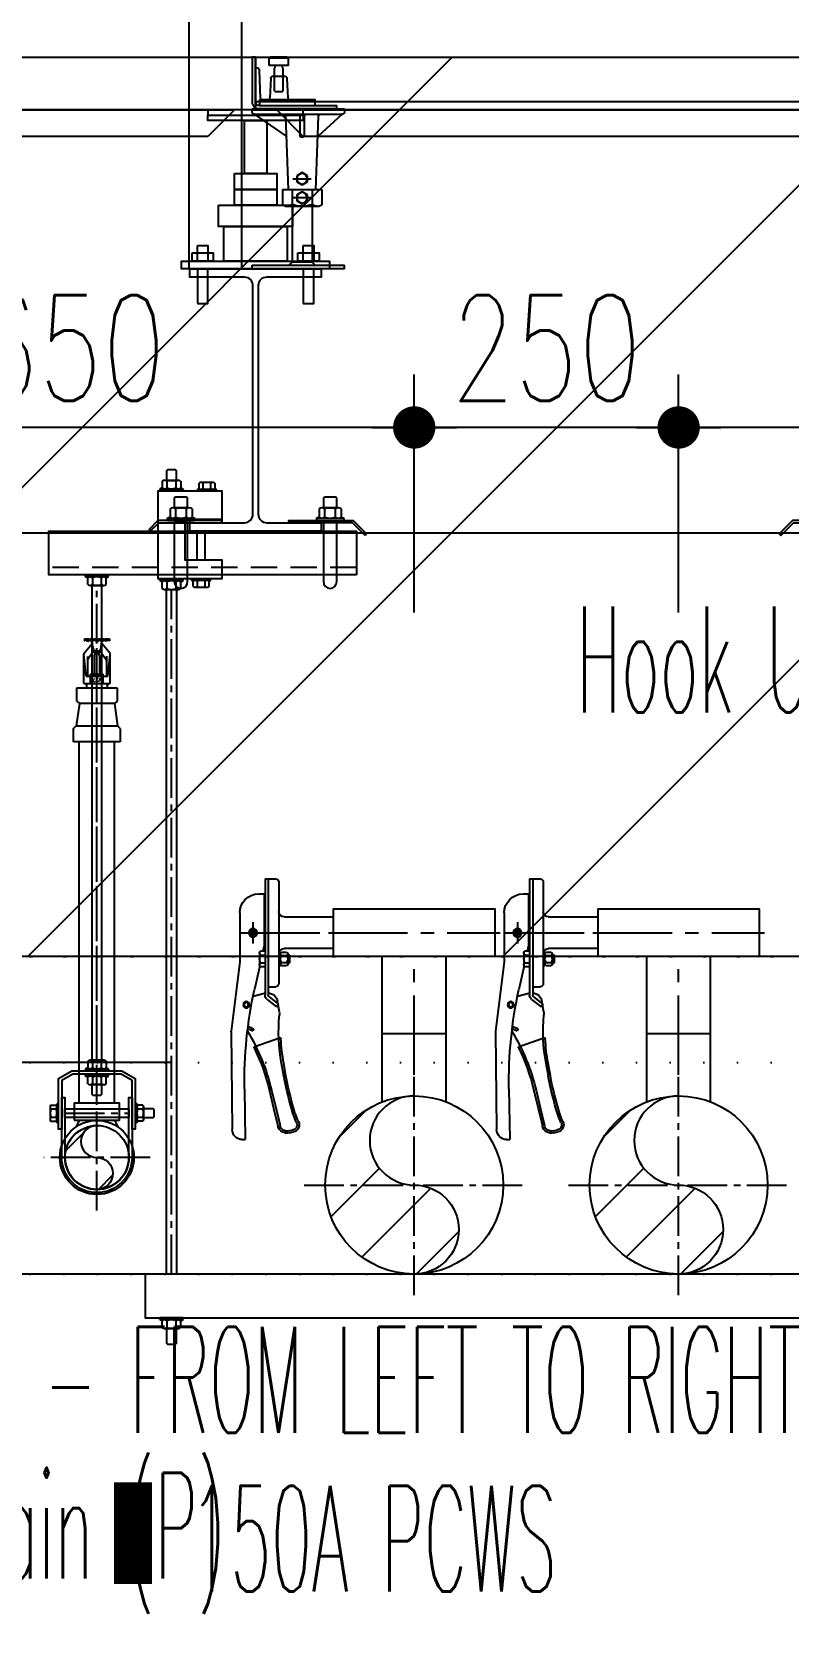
# Model space of a CAD drawing. Header units: millimetres. Extents: x -192235 to 515711, y 45168 to 947868.
# Drawn here: x 123189 to 123904, y 465210 to 466724 of the extents above; entities that cross this region are included whole.
import ezdxf
from ezdxf.enums import TextEntityAlignment as Align

# ---------------------------------------------------------------- set-up
doc = ezdxf.new("R2010")
doc.units = ezdxf.units.MM
doc.header["$LTSCALE"] = 1000
doc.header["$PDMODE"] = 1
for name, pattern in [('CENTER', [50.8, 31.75, -6.35, 6.35, -6.35]), ('CENTER2', [1.125, 0.75, -0.125, 0.125, -0.125]), ('DOT2', [3.175, 0, -3.175]), ('HIDDEN', [0.375, 0.25, -0.125]), ('TPH12-SEC-@20-1$0$CENTERK5', [6.916, 6.667, -0.083, 0.083, -0.083])]:
    doc.linetypes.add(name, pattern=pattern)
for name, color, linetype in [('0-LEVEL LINE', 4, 'DOT2'), ('FS-EQ', 10, 'Continuous'), ('FS-LINE', 10, 'Continuous'), ('FS-Support-1', 2, 'Continuous'), ('M-DIM', 1, 'Continuous'), ('M-TXT', 3, 'Continuous'), ('MPPIPE', 100, 'Continuous'), ('SM-SEC-Cm$0$SUPPORT', 2, 'Continuous'), ('SUPPORT', 2, 'Continuous'), ('TPH12-SEC-@20-1$0$H-SIN', 252, 'TPH12-SEC-@20-1$0$CENTERK5'), ('TPH12-SEC-@20-1$0$PT', 252, 'Continuous'), ('TPH12-SEC-@20-1$0$SIAGE1', 252, 'Continuous'), ('TPH12-SEC-@20-1$0$STEEL-NEDA', 252, 'Continuous'), ('TPH12-SEC-@20-1$0$STEEL3', 252, 'Continuous'), ('TPH12-SEC-@20-1$0$フリーアクセス', 252, 'Continuous'), ('YCD-Xfa-Sec-24$0$Raised Floor', 1, 'Continuous')]:
    doc.layers.add(name, color=color, linetype=linetype)
doc.styles.add('aa-txt', font='simplex.shx', dxfattribs={"width": 0.7, "bigfont": 'chineset.shx'})
doc.styles.add('ROMAND', font='romand', dxfattribs={"height": 5})
doc.dimstyles.new('50-DIM', dxfattribs={"dimscale": 50, "dimtxt": 2, "dimasz": 0.8, "dimexe": 1, "dimexo": 1, "dimgap": 0.5, "dimtad": 1, "dimdec": 0, "dimdsep": 46, "dimtxsty": 'aa-txt', "dimblk": 'DOT', "dimcen": 5, "dimclrd": 256, "dimclre": 256, "dimclrt": 256, "dimadec": 0, "dimazin": 0, "dimtfac": 1, "dimtdec": 0, "dimtix": 1, "dimtmove": 2, "dimatfit": 3, "dimldrblk": 'DOT', "dimfxl": 1, "dimtolj": 1, "dimtzin": 0, "dimarcsym": 0})

# ---------------------------------------------------------------- blocks, each defined once
blk = doc.blocks.new('TPH12-SEC-@20-1$0$ペデスタルB')
at = {"layer": 'TPH12-SEC-@20-1$0$フリーアクセス'}
for p, q in [((-31, -1), (-30, 0)), ((-30, 0), (-14, 0)), ((-14, 0), (-13, -1)), ((-31, -1), (-13, -1)), ((-31, -8), (-31, -1)), ((-31, -8), (-13, -8)), ((-26, -10.5), (-25.5, -10)), ((-26, -32), (-26, -10.5)), ((-25.5, -10), (-25.5, -8.4)), ((-18.4, -10), (-18.4, -8.4)), ((-18, -10.5), (-18.4, -10)), ((-18, -32), (-18, -10.5)), ((-13, -8), (-13, -1)), ((-4.7, -39), (-3.6, -12.9)), ((0, -42.6), (0, 0)), ((0, 0), (3.2, 0)), ((0, -40), (0, -0.5)), ((3.2, 0), (3.2, -42.6)), ((-29.6, -19.9), (-30.4, -39)), ((-16.4, -18), (-27.6, -18)), ((-14.4, -19.9), (-13.6, -39)), ((-25, -33), (-26, -32)), ((-25, -33), (-19, -33)), ((-18, -32), (-19, -33)), ((-84, -49), (-84, -52)), ((3.2, -49), (-84, -49)), ((3.2, -50), (-84, -50)), ((1.2, -54), (-82.2, -54)), ((-81.7, -54.2), (-59.1, -74.7)), ((-3.2, -45.8), (-76.8, -45.8)), ((-76.8, -49), (-76.8, -45.8)), ((-76.8, -49), (-3.3, -49)), ((-57, -125), (-59.4, -55.9)), ((-46, -56), (-46, -74)), ((-42, -56), (-42, -74)), ((-31, -125), (-28.6, -55.9)), ((1.2, -54), (-28.9, -74.7)), ((3.2, -52), (3.2, -49)), ((-35.3, -115), (-52.6, -115)), ((-49, -112.1), (-44, -109.2)), ((-49, -117.9), (-49, -112.1)), ((-44, -120.7), (-49, -117.9)), ((-44, -109.2), (-39, -112.1)), ((-39, -117.9), (-44, -120.7)), ((-39, -112.1), (-39, -117.9)), ((-62.5, -125), (-62.5, -139.5)), ((-25.5, -125), (-62.5, -125)), ((-53.5, -125), (-53.5, -139.4)), ((-53, -133), (-35.1, -133)), ((-49, -130.1), (-44, -127.2)), ((-49, -135.9), (-49, -130.1)), ((-44, -138.7), (-49, -135.9)), ((-44, -127.2), (-39, -130.1)), ((-39, -135.9), (-44, -138.7)), ((-39, -130.1), (-39, -135.9)), ((-34.5, -125), (-34.5, -139.4)), ((-25.5, -125), (-25.5, -139.5)), ((-59.9, -141), (-62.5, -139.5)), ((-28.1, -141), (-59.9, -141)), ((-53.5, -141), (-53.5, -193.8)), ((-34.5, -141), (-34.5, -193.8)), ((-28.1, -141), (-25.5, -139.5)), ((-56.5, -196.8), (-53.5, -193.8)), ((-53.5, -193.8), (-34.5, -193.8)), ((-31.5, -196.8), (-34.5, -193.8)), ((-84, -200), (-84, -196.8)), ((3.2, -196.8), (-84, -196.8)), ((-84, -200), (3.2, -200)), ((3.2, -200), (3.2, -196.8))]:
    blk.add_line(p, q, dxfattribs=at)
blk.add_lwpolyline([(-4, -40), (-56, -40), (-56, -46), (-4, -46)], close=True, dxfattribs=at)
for centre in [(-44, -115), (-44, -133)]:
    blk.add_circle(centre, 4.98, dxfattribs=at)
for centre, radius, start, end in [((-25.9, -8.4), 0.4, 0, 90), ((-18, -8.4), 0.4, 90, 180), ((-0.6, -13), 3, 90, 177.5), ((-27.6, -20), 2, 90, 177.5), ((-16.4, -20), 2, 2.5, 90), ((-31.4, -39), 1, 270, 357.5), ((-12.6, -39), 1, 182.5, 270), ((-5.7, -39), 1, 270, 357.5), ((-3.2, -42.6), 3.2, 270, 0), ((-3.2, -42.6), 6.4, 270, 0), ((-82, -52), 2, 180, 270), ((-82.4, -55), 1, 47.9554, 82.0191), ((-61.4, -56), 2, 2, 90), ((-48, -56), 2, 0, 90), ((-40, -56), 2, 90, 180), ((-26.6, -56), 2, 90, 178), ((1.2, -52), 2, 270, 0), ((-72.5, -75.4), 1, 2, 47.9554), ((-44, -74), 2, 180, 270), ((-44, -74), 2, 270, 0), ((-28.3, -75.4), 1, 132.0446, 178), ((-58, -134), 7.03, 270, 309.8217), ((-44, -112.5), 28.5, 250.5288, 289.4712), ((-30, -134), 7.03, 230.1783, 270)]:
    blk.add_arc(centre, radius, start, end, dxfattribs=at)
blk = doc.blocks.new('TPH12-SEC-@20-1')
at = {"layer": 'TPH12-SEC-@20-1$0$H-SIN'}
blk.add_line((83854.8, 466700), (201769.6, 466700), dxfattribs=at)
at = {"layer": 'TPH12-SEC-@20-1$0$PT'}
for p, q in [((123336.8, 471200), (123336.8, 466500)), ((123386.8, 471200), (123386.8, 466500))]:
    blk.add_line(p, q, dxfattribs=at)
at = {"layer": 'TPH12-SEC-@20-1$0$SIAGE1'}
blk.add_line((123400, 466700), (124000, 466700), dxfattribs=at)
at = {"layer": 'TPH12-SEC-@20-1$0$STEEL-NEDA'}
blk.add_lwpolyline([(123338, 466500), (123462, 466500), (123462, 466492), (123410.5, 466492, 0.414214), (123402.5, 466484), (123402.5, 466268, 0.414214), (123410.5, 466260), (123462, 466260), (123462, 466252), (123338, 466252), (123338, 466260), (123389.5, 466260, 0.414214), (123397.5, 466268), (123397.5, 466484, 0.414214), (123389.5, 466492), (123338, 466492)], format="xyb", close=True, dxfattribs=at)
at = {"layer": 'TPH12-SEC-@20-1$0$STEEL3'}
for p, q in [((130000, 466250), (115000, 466250)), ((130000, 465850), (115000, 465850))]:
    blk.add_line(p, q, dxfattribs=at)
at = {"layer": 'TPH12-SEC-@20-1$0$フリーアクセス'}
blk.add_line((123400, 466658), (124000, 466658), dxfattribs=at)
at = {"layer": 'TPH12-SEC-@20-1$0$フリーアクセス', "xscale": -1}
blk.add_blockref('TPH12-SEC-@20-1$0$ペデスタルB', (123400, 466700), dxfattribs=at)
blk = doc.blocks.new('Nut-M10')
for p, q in [((-10.9, 1.5), (-10.9, 0.5)), ((-8.7, 2.8), (-10.6, 2)), ((-10.4, 2), (10.4, 2)), ((-10.4, 0), (10.4, 0)), ((-8.7, 9.2), (-8.7, 2.8)), ((6.5, 10), (-6.5, 10)), ((-4.3, 9.2), (-4.3, 2.8)), ((4.3, 2.8), (4.3, 9.2)), ((8.7, 9.2), (8.7, 2.8)), ((8.7, 2.8), (10.6, 2)), ((10.9, 1.5), (10.9, 0.5))]:
    blk.add_line(p, q)
for centre, radius, start, end in [((-10.4, 1.5), 0.5, 90, 180), ((-10.4, 0.5), 0.5, 180, 270), ((-6.5, 6.7), 3.33, 49.441, 130.559), ((-6.5, 5.3), 3.33, 229.441, 310.559), ((0, -2.1), 12.1, 69.065, 110.935), ((0, 14.1), 12.1, 249.065, 290.935), ((6.5, 6.7), 3.33, 49.441, 130.559), ((6.5, 5.3), 3.33, 229.441, 310.559), ((10.4, 1.5), 0.5, 0, 90), ((10.4, 0.5), 0.5, 270, 0)]:
    blk.add_arc(centre, radius, start, end)
blk = doc.blocks.new('Nut-M8')
for p, q in [((-8.9, 1.2), (-8.9, 0.4)), ((-7.5, 2.2), (-8.7, 1.5)), ((-8.5, 1.6), (8.6, 1.6)), ((-8.5, 0), (8.6, 0)), ((-7.5, 7.3), (-7.5, 2.2)), ((5.6, 8), (-5.6, 8)), ((-3.8, 7.3), (-3.8, 2.2)), ((3.8, 2.2), (3.8, 7.3)), ((7.5, 7.3), (7.5, 2.2)), ((7.5, 2.2), (8.7, 1.5)), ((9, 1.2), (9, 0.4))]:
    blk.add_line(p, q)
for centre, radius, start, end in [((-8.5, 1.2), 0.4, 90, 180), ((-8.5, 0.4), 0.4, 180, 270), ((-5.6, 5), 3.03, 51.7868, 128.2132), ((-5.6, 4.6), 3.03, 231.7868, 308.2132), ((0, -3.2), 11.2, 70.3471, 109.6529), ((0, 12.8), 11.2, 250.3471, 289.6529), ((5.6, 5), 3.03, 51.7868, 128.2132), ((5.6, 4.6), 3.03, 231.7868, 308.2132), ((8.6, 1.2), 0.4, 0, 90), ((8.6, 0.4), 0.4, 270, 0)]:
    blk.add_arc(centre, radius, start, end)
blk = doc.blocks.new('HG-S-l')
blk.add_lwpolyline([(-1.63, 5), (-1.73, 4.9), (-1.73, 4), (-0.77, 4), (-0.77, 4.9), (-0.87, 5)], close=True)
blk.add_lwpolyline([(0.5, 0.3), (0, 0.3), (0, -3.5), (3.5, -3.5), (3.5, -5.3), (-2.5, -5.3), (-2.5, 3), (3.5, 3), (3.5, 0.3), (0.5, 0.3), (0.5, 0), (3.5, 0), (3.5, 0.3)])
at = {"xscale": 0.1, "yscale": 0.1, "zscale": 0.1}
for name, p in [('Nut-M10', (-1.25, 3)), ('Nut-M8', (2.1, 3))]:
    blk.add_blockref(name, p, dxfattribs=at)
at = {"xscale": 0.1, "yscale": 0.1, "zscale": 0.1, "rotation": 180}
for name, p in [('Nut-M10', (-1.25, -5.3)), ('Nut-M8', (1.55, -5.3))]:
    blk.add_blockref(name, p, dxfattribs=at)
blk = doc.blocks.new('DOT')
at = {"color": 0}
blk.add_line((-1, 0), (1, 0), dxfattribs=at)
at = {"color": 3, "const_width": 0.5}
blk.add_lwpolyline([(-0.25, 0, 1), (0.25, 0, 1)], format="xyb", close=True, dxfattribs=at)
blk = doc.blocks.new('*D203')
at = {"layer": 'DEFPOINTS', "color": 0, "transparency": 16777216}
for p in [(123370.5, 465550), (123145.5, 463950), (123370.5, 463950)]:
    blk.add_point(p, dxfattribs=at)
at = {"layer": 'M-DIM', "lineweight": -2, "transparency": 16777216}
for p, q in [((123320.5, 465550), (123095.5, 465550)), ((123145.5, 465510), (123145.5, 463990)), ((123320.5, 463950), (123095.5, 463950))]:
    blk.add_line(p, q, dxfattribs=at)
at = {"layer": 'M-DIM', "lineweight": -2, "transparency": 16777216, "xscale": 40, "yscale": 40, "zscale": 40}
for p, rotation in [((123145.5, 465550), 90), ((123145.5, 463950), 270)]:
    blk.add_blockref('DOT', p, dxfattribs=dict(at, rotation=rotation))
at = {"layer": 'M-DIM', "transparency": 16777216, "insert": (123070.5, 464750), "char_height": 100, "attachment_point": 5, "rotation": 90, "style": 'aa-txt'}
blk.add_mtext('\\A1;1600', dxfattribs=at)
blk = doc.blocks.new('_Dot')
at = {"color": 0, "linetype": 'ByBlock', "lineweight": -2}
blk.add_line((-0.5, 0), (-1, 0), dxfattribs=at)
at = {"color": 0, "linetype": 'ByBlock', "const_width": 0.5}
blk.add_lwpolyline([(-0.25, 0, 1), (0.25, 0, 1)], format="xyb", close=True, dxfattribs=at)
blk = doc.blocks.new('*D204')
at = {"layer": 'DEFPOINTS', "color": 0, "transparency": 16777216}
for p in [(123370.5, 465750), (123000.1, 465550), (123370.5, 465550)]:
    blk.add_point(p, dxfattribs=at)
at = {"layer": 'M-DIM', "lineweight": -2, "transparency": 16777216}
for p, q in [((123000.1, 465790), (123000.1, 465830)), ((123320.5, 465750), (122950.1, 465750)), ((123000.1, 465750), (123000.1, 465550)), ((123320.5, 465550), (122950.1, 465550)), ((123000.1, 465510), (123000.1, 465470))]:
    blk.add_line(p, q, dxfattribs=at)
at = {"layer": 'M-DIM', "lineweight": -2, "transparency": 16777216, "xscale": 40, "yscale": 40, "zscale": 40}
for p, rotation in [((123000.1, 465750), 270), ((123000.1, 465550), 90)]:
    blk.add_blockref('DOT', p, dxfattribs=dict(at, rotation=rotation))
at = {"layer": 'M-DIM', "transparency": 16777216, "insert": (122925.1, 465650), "char_height": 100, "attachment_point": 5, "rotation": 90, "style": 'aa-txt'}
blk.add_mtext('\\A1;200', dxfattribs=at)
blk = doc.blocks.new('*D205')
at = {"layer": 'DEFPOINTS', "color": 0, "transparency": 16777216}
for p in [(123370.5, 465850), (123000.1, 465750), (123370.5, 465750)]:
    blk.add_point(p, dxfattribs=at)
at = {"layer": 'M-DIM', "lineweight": -2, "transparency": 16777216}
for p, q in [((123000.1, 465890), (123000.1, 465930)), ((123320.5, 465850), (122950.1, 465850)), ((123000.1, 465850), (123000.1, 465750)), ((123320.5, 465750), (122950.1, 465750)), ((123000.1, 465710), (123000.1, 465670))]:
    blk.add_line(p, q, dxfattribs=at)
at = {"layer": 'M-DIM', "lineweight": -2, "transparency": 16777216, "xscale": 40, "yscale": 40, "zscale": 40}
for p, rotation in [((123000.1, 465850), 270), ((123000.1, 465750), 90)]:
    blk.add_blockref('DOT', p, dxfattribs=dict(at, rotation=rotation))
at = {"layer": 'M-DIM', "transparency": 16777216, "insert": (122925.1, 465800), "char_height": 100, "attachment_point": 5, "rotation": 90, "style": 'aa-txt'}
blk.add_mtext('\\A1;100', dxfattribs=at)
blk = doc.blocks.new('*D206')
at = {"layer": 'DEFPOINTS', "color": 0, "transparency": 16777216}
for p in [(123550, 466350), (123550, 466125), (123800, 466125)]:
    blk.add_point(p, dxfattribs=at)
at = {"layer": 'M-DIM', "lineweight": -2, "transparency": 16777216}
for p, q in [((123550, 466175), (123550, 466400)), ((123800, 466175), (123800, 466400)), ((123760, 466350), (123590, 466350))]:
    blk.add_line(p, q, dxfattribs=at)
at = {"layer": 'M-DIM', "lineweight": -2, "transparency": 16777216, "xscale": 40, "yscale": 40, "zscale": 40, "rotation": 180}
blk.add_blockref('DOT', (123550, 466350), dxfattribs=at)
at = {"layer": 'M-DIM', "lineweight": -2, "transparency": 16777216, "xscale": 40, "yscale": 40, "zscale": 40}
blk.add_blockref('DOT', (123800, 466350), dxfattribs=at)
at = {"layer": 'M-DIM', "transparency": 16777216, "insert": (123675, 466425), "char_height": 100, "attachment_point": 5, "style": 'aa-txt'}
blk.add_mtext('\\A1;250', dxfattribs=at)
blk = doc.blocks.new('BFV-50A-f')
at = {"color": 0}
for p, q in [((2.73, 16.5), (9.3, 17.3)), ((9.36, 17.3), (18.6, 17.21)), ((-1.87, 16.5), (2.73, 16.5)), ((5.99, 15.24), (5.7, 14.17)), ((8.84, 15.71), (9.07, 15.18)), ((9.04, 15.74), (9.25, 15.26)), ((9.07, 15.18), (9.25, 15.26)), ((14.74, 16.05), (19.54, 15.97)), ((19.54, 16.26), (19.54, 15.97)), ((-5.1, 14.1), (5.9, 14.1)), ((-5.1, 14.1), (-5.1, 13.8)), ((-5.1, 13.8), (-5.1, 13.1)), ((-5.1, 13.8), (5.9, 13.8)), ((-3.67, 14.7), (-3.67, 14.2)), ((-3.67, 14.2), (1.23, 14.2)), ((-3.22, 14.1), (-3.22, 14.2)), ((-3.04, 14.1), (-1.91, 14.1)), ((-2.85, 14.2), (-2.85, 14.1)), ((-2.1, 14.2), (-2.1, 14.1)), ((-1.72, 14.2), (-1.72, 14.1)), ((-0.65, 14.2), (-0.65, 14.1)), ((0.65, 14.2), (0.65, 14.1)), ((1.23, 14.2), (1.72, 14.31)), ((1.72, 14.53), (1.72, 14.1)), ((1.91, 14.63), (3.04, 14.63)), ((2.1, 14.53), (2.1, 14.1)), ((2.85, 14.53), (2.85, 14.1)), ((3.12, 14.61), (5.36, 15.11)), ((3.22, 14.1), (3.22, 14.53)), ((5.1, 13.8), (5.1, 13.1)), ((6.06, 13.72), (6.76, 12.83)), ((6.3, 13.91), (7, 13.01)), ((10.74, 15.07), (9.93, 12.74)), ((14.92, 13.68), (16.56, 13.29)), ((-4.8, 12.8), (4.8, 12.8)), ((-1.5, 12.3), (-1.5, 7.62)), ((1.5, 7.62), (1.5, 12.3)), ((1.5, 7.62), (1.5, 12.3)), ((1.82, 12.8), (3.12, 12.8)), ((1.82, 12.64), (1.82, 12.8)), ((3.12, 12.64), (1.82, 12.64)), ((1.82, 12.54), (1.82, 12.06)), ((2.96, 12.64), (1.98, 12.64)), ((2.15, 12.54), (2.15, 12.06)), ((2.8, 12.54), (2.8, 12.06)), ((3.12, 12.64), (3.12, 12.8)), ((3.12, 12.06), (3.12, 12.54)), ((6.71, 12.89), (6.49, 12.93)), ((6.76, 12.83), (7, 13.01)), ((7.49, 12.75), (6.81, 12.87)), ((13.52, 12.13), (12.31, 12.34)), ((13.56, 12.32), (12.35, 12.54)), ((14.88, 13.48), (16.51, 13.09)), ((16.51, 13.09), (18.2, 12.69)), ((16.56, 13.29), (18.25, 12.88)), ((1.98, 11.96), (2.96, 11.96)), ((2.07, 11.96), (2.07, 11.81)), ((2.1, 11.78), (2.07, 11.81)), ((2.87, 11.81), (2.07, 11.81)), ((2.1, 11.78), (2.84, 11.78)), ((2.84, 11.78), (2.87, 11.81)), ((2.87, 11.96), (2.87, 11.81)), ((18.72, 11.84), (18.62, 11.46)), ((18.91, 11.8), (18.82, 11.41))]:
    blk.add_line(p, q, dxfattribs=at)
at = {"color": 1, "linetype": 'CENTER', "ltscale": 1.2}
blk.add_line((-1, 15.25), (1, 15.25), dxfattribs=at)
blk.add_line((-1.5, 12.3), (-1.5, 7.62))
at = {"color": 0}
blk.add_lwpolyline([(-0.12, 15.45), (-0.23, 15.25), (-0.12, 15.05), (0.12, 15.05), (0.23, 15.25), (0.12, 15.45)], close=True, dxfattribs=at)
blk.add_lwpolyline([(2.25, -7.62), (2.25, 7.62), (-2.25, 7.62), (-2.25, -7.62)], close=True)
blk.add_circle((0, 15.25), 0.4)
for centre, radius in [((0, 15.25), 0.2), ((6.8, 15.88), 0.3), ((6.8, 15.88), 0.205)]:
    blk.add_circle(centre, radius, dxfattribs=at)
for centre, radius, start, end in [((9.36, 16.8), 0.5, 89.4382, 96.9113), ((18.59, 16.26), 0.95, 0, 89.4387), ((-1.87, 14.7), 1.8, 90, 180), ((14.1, -24.82), 40.87, 89.0858, 102.3536), ((19.55, 32.93), 20, 239.1228, 256.495), ((10.84, 15.04), 0.1, 64.0478, 160.7015), ((1.91, 14.4), 0.226, 33.855, 146.145), ((2.47, 13.88), 0.753, 60.1372, 119.8628), ((3.04, 14.4), 0.226, 33.855, 146.145), ((6.66, 13.91), 1, 186.4618, 260), ((6.66, 13.91), 1, 165, 169.1954), ((5.9, 13.6), 0.5, 38, 90), ((5.9, 13.6), 0.2, 38, 90), ((19.55, 32.93), 19.8, 244.0478, 256.495), ((-4.8, 13.1), 0.3, 180, 270), ((2, 12.3), 0.5, 110.5028, 180), ((1.99, 12.46), 0.182, 26.7762, 153.2238), ((2.47, 12.06), 0.578, 55.7945, 124.2055), ((2.96, 12.46), 0.182, 26.7762, 153.2238), ((4.8, 13.1), 0.3, 270, 0), ((7.66, 13.74), 1, 260, 275.6833), ((9.34, -3.18), 16, 79.1823, 95.6832), ((10.02, 12.71), 0.1, 160.7015, 267.5499), ((9.34, -3.18), 15.8, 79.1823, 87.5499), ((7.18, -21.05), 33.78, 72.9259, 79.1823), ((7.18, -21.05), 33.98, 72.9259, 79.1823), ((18.04, 12.01), 0.7, 346.4955, 76.4949), ((18.04, 12.01), 0.9, 346.4955, 76.4949), ((1.99, 12.14), 0.182, 206.7762, 333.2238), ((2.47, 12.54), 0.578, 235.7945, 304.2055), ((2.96, 12.14), 0.182, 206.7762, 333.2238), ((15.69, 6.65), 4.8, 63.5354, 72.9259), ((15.69, 6.65), 5, 63.5354, 72.9259), ((18.14, 11.57), 0.7, 243.5354, 346.4947), ((18.14, 11.57), 0.5, 243.5354, 346.4947)]:
    blk.add_arc(centre, radius, start, end, dxfattribs=at)
for centre, radius, start, end in [((0, 15.25), 0.34, 341.2713, 292.2605), ((-2, 12.3), 0.5, 0, 90)]:
    blk.add_arc(centre, radius, start, end)
at = {"layer": 'MPPIPE', "color": 1, "linetype": 'CENTER2', "ltscale": 0.01}
for p, q in [((0, 16.42), (0, 8.12)), ((0, 8.12), (0, -8.12))]:
    blk.add_line(p, q, dxfattribs=at)
blk = doc.blocks.new('*D208')
at = {"layer": 'DEFPOINTS', "color": 0, "transparency": 16777216}
for p in [(123800, 466350), (123800, 466125), (124200, 466125)]:
    blk.add_point(p, dxfattribs=at)
at = {"layer": 'M-DIM', "lineweight": -2, "transparency": 16777216}
for p, q in [((123800, 466175), (123800, 466400)), ((124200, 466175), (124200, 466400)), ((124160, 466350), (123840, 466350))]:
    blk.add_line(p, q, dxfattribs=at)
at = {"layer": 'M-DIM', "lineweight": -2, "transparency": 16777216, "xscale": 40, "yscale": 40, "zscale": 40, "rotation": 180}
blk.add_blockref('DOT', (123800, 466350), dxfattribs=at)
at = {"layer": 'M-DIM', "lineweight": -2, "transparency": 16777216, "xscale": 40, "yscale": 40, "zscale": 40}
blk.add_blockref('DOT', (124200, 466350), dxfattribs=at)
at = {"layer": 'M-DIM', "transparency": 16777216, "insert": (124000, 466425), "char_height": 100, "attachment_point": 5, "style": 'aa-txt'}
blk.add_mtext('\\A1;400', dxfattribs=at)
blk = doc.blocks.new('*D209')
at = {"layer": 'DEFPOINTS', "color": 0, "transparency": 16777216}
for p in [(122900, 466350), (122900, 466125), (123550, 466125)]:
    blk.add_point(p, dxfattribs=at)
at = {"layer": 'M-DIM', "lineweight": -2, "transparency": 16777216}
for p, q in [((122900, 466175), (122900, 466400)), ((123550, 466175), (123550, 466400)), ((123510, 466350), (122940, 466350))]:
    blk.add_line(p, q, dxfattribs=at)
at = {"layer": 'M-DIM', "lineweight": -2, "transparency": 16777216, "xscale": 40, "yscale": 40, "zscale": 40, "rotation": 180}
blk.add_blockref('DOT', (122900, 466350), dxfattribs=at)
at = {"layer": 'M-DIM', "lineweight": -2, "transparency": 16777216, "xscale": 40, "yscale": 40, "zscale": 40}
blk.add_blockref('DOT', (123550, 466350), dxfattribs=at)
at = {"layer": 'M-DIM', "transparency": 16777216, "insert": (123225, 466425), "char_height": 100, "attachment_point": 5, "style": 'aa-txt'}
blk.add_mtext('\\A1;650', dxfattribs=at)
blk = doc.blocks.new('SP-H-1')
at = {"layer": 'FS-EQ'}
for p, q in [((-1.24, 8.35), (-0.45, 9.3)), ((-1.21, 9.66), (-1.21, 9.57)), ((-1.21, 9.66), (-1.13, 9.66)), ((-1.21, 9.57), (-1.13, 9.57)), ((-1.13, 9.66), (-1.13, 9.57)), ((-1.13, 9.63), (-1.13, 9.57)), ((-0.99, 9.62), (-0.77, 9.61)), ((-0.99, 9.62), (-0.99, 9.53)), ((-0.99, 9.53), (-0.77, 9.52)), ((-0.83, 9.7), (0.83, 9.7)), ((-0.77, 9.61), (-0.77, 9.52)), ((-0.62, 9.61), (-0.35, 9.61)), ((-0.62, 9.61), (-0.62, 9.52)), ((-0.62, 9.52), (-0.35, 9.52)), ((-0.35, 9.61), (-0.35, 9.52)), ((-0.14, 9.6), (-0.13, 9.66)), ((-0.14, 9.61), (0.14, 9.61)), ((-0.14, 9.61), (-0.14, 9.52)), ((-0.14, 9.52), (0.14, 9.52)), ((0.14, 9.6), (0.13, 9.66)), ((0.14, 9.61), (0.14, 9.52)), ((0.35, 9.61), (0.35, 9.52)), ((0.62, 9.61), (0.35, 9.61)), ((0.62, 9.52), (0.35, 9.52)), ((1.24, 8.35), (0.45, 9.3)), ((0.62, 9.61), (0.62, 9.52)), ((0.99, 9.62), (0.77, 9.61)), ((0.77, 9.61), (0.77, 9.52)), ((0.99, 9.53), (0.77, 9.52)), ((0.99, 9.62), (0.99, 9.53)), ((1.13, 9.66), (1.13, 9.57)), ((1.22, 9.66), (1.13, 9.66)), ((1.13, 9.63), (1.13, 9.57)), ((1.22, 9.57), (1.13, 9.57)), ((1.22, 9.66), (1.22, 9.57)), ((1.22, 9.6), (1.22, 9.57)), ((-1.25, 5.5), (-1.25, 8.29)), ((-1.02, 6.2), (-1.24, 8.25)), ((-0.9, 8.07), (-0.9, 6.2)), ((-0.3, 8.55), (-0.79, 7.9)), ((-0.32, 8.6), (0.32, 8.6)), ((-0.3, 8.55), (0.3, 8.55)), ((-0.25, 8.16), (-0.25, 6.4)), ((0.25, 8.16), (0.25, 6.4)), ((0.3, 8.55), (0.79, 7.9)), ((0.9, 8.1), (0.9, 6.2)), ((1.03, 6.2), (1.24, 8.25)), ((1.25, 5.5), (1.25, 8.29)), ((-1.02, 6.2), (1.03, 6.2)), ((-0.6, 5.5), (-0.6, 6.4)), ((-0.6, 6.4), (0.6, 6.4)), ((0.6, 5.5), (0.6, 6.4)), ((-1.9, 5.1), (1.9, 5.1)), ((-1.25, 5.5), (1.25, 5.5))]:
    blk.add_line(p, q, dxfattribs=at)
for centre, radius, start, end in [((-0.93, 8.75), 0.955, 84.0829, 107.6622), ((-0.92, 9.1), 0.592, 87.634, 110.8646), ((-0.74, 9.01), 0.681, 107.7143, 125.0736), ((-0.75, 9.26), 0.433, 91.8537, 123.1257), ((-0.83, 9.35), 0.347, 78.6251, 99.8563), ((-0.49, 9.38), 0.315, 104.4487, 153.9759), ((-0.6, 9.46), 0.226, 88.1263, 139.7268), ((-0.46, 9.49), 0.204, 100.0382, 141.9173), ((-0.56, 8.91), 0.784, 84.9677, 92.2638), ((2.27, 9.44), 2.72, 178.7323, 199.1653), ((-0.26, 9.6), 0.0861, 105.0543, 169.5675), ((-0.09, 9.48), 0.262, 131.7568, 170.5499), ((-0.23, 9.53), 0.161, 53.7998, 110.9693), ((-0.21, 9.56), 0.123, 53.4161, 115.819), ((0.23, 9.53), 0.161, 69.0307, 126.2002), ((0.21, 9.56), 0.123, 64.181, 126.5839), ((0.09, 9.48), 0.262, 9.4501, 48.2432), ((0.26, 9.6), 0.0861, 10.4325, 74.9457), ((-2.27, 9.44), 2.72, 340.8347, 1.2677), ((0.56, 8.91), 0.784, 87.7362, 95.0323), ((0.46, 9.49), 0.204, 38.0827, 79.9618), ((0.49, 9.38), 0.315, 26.0241, 75.5513), ((0.6, 9.46), 0.226, 40.2732, 91.8737), ((0.83, 9.35), 0.347, 80.1437, 101.3749), ((0.75, 9.26), 0.433, 56.8743, 88.1463), ((0.93, 8.75), 0.955, 72.3378, 95.9171), ((0.92, 9.1), 0.592, 69.1354, 92.366), ((0.74, 9.01), 0.681, 54.9264, 72.2857), ((-1.11, 8.29), 0.139, 157.0298, 197.1193), ((-0.51, 7.64), 0.388, 136.5249, 182.9908), ((0, 8.12), 0.254, 10.4828, 169.5172), ((-0.03, 8.43), 0.184, 139.0501, 221.9684), ((0.03, 8.43), 0.184, 318.6569, 40.9499), ((0.51, 7.64), 0.388, 357.0092, 43.4751), ((1.11, 8.29), 0.139, 342.8807, 22.9702), ((-1.24, 5.27), 0.303, 326.9119, 50.7686), ((1.33, 5.25), 0.371, 138.0713, 204.2482)]:
    blk.add_arc(centre, radius, start, end, dxfattribs=at)
at = {"layer": 'FS-LINE'}
for p, q in [((-1.9, 3.85), (-1.9, 5.1)), ((-1.9, 5.1), (1.9, 5.1)), ((1.9, 5.1), (1.9, 3.85)), ((-1.65, 3.6), (-1.95, 1.5)), ((-1.9, 3.85), (-1.65, 3.6)), ((1.9, 3.85), (1.65, 3.6)), ((1.65, 3.6), (1.95, 1.5)), ((-2.2, 1.25), (-1.95, 1.5)), ((-2.2, 0), (-2.2, 1.25)), ((2.2, 0), (-2.2, 0)), ((2.2, 1.25), (1.95, 1.5)), ((2.2, 1.25), (2.2, 0))]:
    blk.add_line(p, q, dxfattribs=at)
for points in [[(1.65, 3.6), (-1.65, 3.6)], [(-1.95, 1.5), (1.95, 1.5)]]:
    blk.add_lwpolyline(points, dxfattribs=at)
at = {"layer": 'FS-EQ', "style": 'ROMAND'}
blk.add_text('V27', height=0.35, rotation=180, dxfattribs=at).set_placement((0.01, 5.84), align=Align.MIDDLE)
blk = doc.blocks.new('Nut-M12')
for p, q in [((-13, 1.8), (-13, 0.6)), ((-10.4, 3.3), (-12.6, 2.3)), ((-12.4, 2.4), (12.4, 2.4)), ((-12.4, 0), (12.4, 0)), ((-10.4, 11), (-10.4, 3.3)), ((7.8, 12), (-7.8, 12)), ((-5.2, 11), (-5.2, 3.3)), ((5.2, 3.3), (5.2, 11)), ((10.4, 11), (10.4, 3.3)), ((10.4, 3.3), (12.6, 2.3)), ((13, 1.8), (13, 0.6))]:
    blk.add_line(p, q)
for centre, radius, start, end in [((-12.4, 1.8), 0.6, 90, 180), ((-12.4, 0.6), 0.6, 180, 270), ((-7.8, 8), 4.03, 49.8296, 130.1704), ((-7.8, 6.4), 4.03, 229.8296, 310.1704), ((0, -2.7), 14.7, 69.2784, 110.7216), ((0, 17.1), 14.7, 249.2784, 290.7216), ((7.8, 8), 4.03, 49.8296, 130.1704), ((7.8, 6.4), 4.03, 229.8296, 310.1704), ((12.4, 1.8), 0.6, 0, 90), ((12.4, 0.6), 0.6, 270, 0)]:
    blk.add_arc(centre, radius, start, end)
blk = doc.blocks.new('FS-L25-L-150')
at = {"layer": 'FS-LINE'}
h = blk.add_hatch(dxfattribs=at)
h.set_pattern_fill('ANSI31', color=1, scale=15, style=0)
h.set_pattern_definition([(45, (139678.326, 401638.76), (-33.67596, 33.67596), [])])
edge = h.paths.add_edge_path()
edge.add_arc((175450, 465660.2), 30.2, 90, 270)
edge.add_arc((175450, 465645.1), 15.1, 270, 450)
edge.add_arc((175450, 465675.2), 15.1, 90, 270, ccw=False)
at = {"layer": 'FS-LINE', "color": 1, "linetype": 'CENTER2', "ltscale": 0.05}
for p, q in [((175450, 465710.3), (175450, 466150)), ((175450, 465610), (175450, 465710.3)), ((175500.2, 465660.2), (175399.8, 465660.2))]:
    blk.add_line(p, q, dxfattribs=at)
at = {"layer": 'FS-LINE'}
for p, q in [((175433.3, 465711.5), (175433.3, 466053)), ((175466.7, 465711.5), (175466.7, 466053)), ((175433.3, 465695.5), (175430.3, 465689)), ((175466.7, 465695.5), (175469.7, 465689))]:
    blk.add_line(p, q, dxfattribs=at)
blk.add_lwpolyline([(175428.5, 465695.5), (175471.5, 465695.5), (175471.5, 465711.5), (175428.5, 465711.5)], close=True, dxfattribs=at)
blk.add_lwpolyline([(175450, 465690.3, 1), (175450, 465660.2, -1), (175450, 465630, -1)], format="xyb", close=True, dxfattribs=at)
for radius in [35, 30.2]:
    blk.add_circle((175450, 465660.2), radius, dxfattribs=at)
at = {"layer": 'FS-Support-1', "linetype": 'HIDDEN', "ltscale": 0.1}
blk.add_line((175695.5, 466217.7), (175404.5, 466217.7), dxfattribs=at)
at = {"layer": 'FS-Support-1', "linetype": 'CENTER2', "ltscale": 0.05}
blk.add_line((175450, 465752), (175450, 466200.7), dxfattribs=at)
at = {"layer": 'FS-Support-1', "ltscale": 0.1}
blk.add_lwpolyline([(175695.5, 466210.7), (175404.5, 466210.7), (175404.5, 466252), (175695.5, 466252)], close=True, dxfattribs=at)
at = {"layer": 'FS-Support-1'}
for points in [[(175500.8, 466252.2), (175508.5, 466260), (175568.5, 466260), (175568.5, 466262), (175507.7, 466262), (175499.4, 466253.7), (175500.8, 466252.2)], [(175703.5, 466248), (175691.5, 466260), (175631.5, 466260), (175631.5, 466262), (175692.3, 466262), (175704.9, 466249.4), (175703.5, 466248)]]:
    blk.add_lwpolyline(points, dxfattribs=at)
for points in [[(175535.8, 466204.3), (175535.8, 466260), (175523.1, 466260), (175523.1, 466204.3, 1)], [(175676.8, 466204.3), (175676.8, 466260), (175664.1, 466260), (175664.1, 466204.3, 1)]]:
    blk.add_lwpolyline(points, format="xyb", close=True, dxfattribs=at)
blk.add_lwpolyline([(175445.2, 465752), (175454.8, 465752), (175454.8, 466200.7), (175445.2, 466200.7)], close=True, dxfattribs=at)
at = {"layer": 'SUPPORT', "linetype": 'CENTER2', "ltscale": 0.05}
blk.add_line((175419.8, 465702), (175480.2, 465702), dxfattribs=at)
at = {"layer": 'SUPPORT'}
for points in [[(175524.1, 466284), (175523.1, 466283), (175523.1, 466274), (175535.8, 466274), (175535.8, 466283), (175534.8, 466284)], [(175665.1, 466284), (175664.1, 466283), (175664.1, 466274), (175676.8, 466274), (175676.8, 466283), (175675.8, 466284)], [(175472.8, 465739), (175427.2, 465739), (175416.8, 465733), (175416.8, 465687), (175413.8, 465687), (175413.8, 465734.7), (175426.4, 465742), (175473.6, 465742), (175486.2, 465734.7), (175486.2, 465687), (175483.2, 465687), (175483.2, 465733)], [(175453.8, 465719), (175454.8, 465720), (175454.8, 465729), (175445.2, 465729), (175445.2, 465720), (175446.2, 465719)], [(175419.8, 465698.1), (175419.8, 465706), (175480.2, 465706), (175480.2, 465698.1)], [(175504.2, 465705), (175503.2, 465706), (175494.2, 465706), (175494.2, 465698.1), (175503.2, 465698.1), (175504.2, 465699.1)]]:
    blk.add_lwpolyline(points, close=True, dxfattribs=at)
blk.add_lwpolyline([(175483.2, 465660.2, -1), (175416.8, 465660.2), (175416.8, 465717), (175419.8, 465717), (175419.8, 465660.2, 1), (175480.2, 465660.2), (175480.2, 465717), (175483.2, 465717)], format="xyb", close=True, dxfattribs=at)
at = {"layer": 'FS-LINE', "xscale": 10, "yscale": 10, "zscale": 10}
blk.add_blockref('SP-H-1', (175450, 466053), dxfattribs=at)
at = {"layer": 'SUPPORT'}
for name, p in [('Nut-M12', (175529.5, 466262)), ('Nut-M12', (175670.5, 466262)), ('Nut-M10', (175450, 465742))]:
    blk.add_blockref(name, p, dxfattribs=at)
for name, p, rotation in [('Nut-M10', (175450, 466210.7), 180), ('Nut-M10', (175450, 465739), 180), ('Nut-M8', (175413.8, 465702), 90), ('Nut-M8', (175486.2, 465702), 270)]:
    blk.add_blockref(name, p, dxfattribs=dict(at, rotation=rotation))
blk = doc.blocks.new('SP-L25-25')
at = {"layer": 'FS-LINE'}
blk.add_blockref('FS-L25-L-150', (-52200, 0), dxfattribs=at)
blk = doc.blocks.new('YCD-Xfa-Sec-24')
at = {"layer": 'YCD-Xfa-Sec-24$0$Raised Floor'}
for points in [[(586600, 396700), (586000, 396700), (586000, 396650), (586600, 396650)], [(587200, 396700), (586600, 396700), (586600, 396650), (587200, 396650)], [(586045, 396625), (586555, 396625), (586580, 396650), (586020, 396650)], [(586555, 396650), (586645, 396650), (586645, 396645), (586555, 396645)], [(586555, 396640), (586645, 396640), (586645, 396645), (586555, 396645)], [(586610.5, 396640), (586589.5, 396640), (586589.5, 396590), (586610.5, 396590)], [(586645, 396625), (587155, 396625), (587180, 396650), (586620, 396650)], [(586620, 396590), (586580, 396590), (586580, 396575), (586620, 396575)], [(586620, 396575), (586580, 396575), (586580, 396560), (586620, 396560)], [(586635, 396560), (586565, 396560), (586565, 396540), (586635, 396540)], [(586630, 396540), (586570, 396540), (586570, 396507), (586630, 396507)], [(586555, 396522), (586545, 396522), (586545, 396507), (586555, 396507)], [(586655, 396522), (586645, 396522), (586645, 396507), (586655, 396507)], [(586530, 396500), (586670, 396500), (586670, 396507), (586530, 396507)], [(586560, 396515), (586540, 396515), (586540, 396507), (586560, 396507)], [(586660, 396515), (586640, 396515), (586640, 396507), (586660, 396507)], [(586555, 396467), (586545, 396467), (586545, 396500), (586555, 396500)], [(586655, 396467), (586645, 396467), (586645, 396500), (586655, 396500)]]:
    blk.add_lwpolyline(points, close=True, dxfattribs=at)

msp = doc.modelspace()

# ---------------------------------------------------------------- block references
msp.add_blockref('TPH12-SEC-@20-1', (0, 0))

# ---------------------------------------------------------------- next in the draw order: hatches: boundary and pattern name
at = {"layer": '0-LEVEL LINE', "ltscale": 0.01}
h = msp.add_hatch(dxfattribs=at)
h.set_pattern_fill('ANSI31', color=256, scale=100)
h.set_pattern_definition([(45, (14749.02, -6e-11), (-224.5064, 224.5064), [])])
h.paths.add_polyline_path([(122745.91082, 466700), (124944.01829, 466700), (124940.19665, 465850), (122742.08918, 465850)])
at = {"layer": 'MPPIPE'}
h = msp.add_hatch(dxfattribs=at)
h.set_pattern_fill('ANSI31', color=1, scale=15, style=0)
h.set_pattern_definition([(45, (85216.25, 401553.395), (-33.67596, 33.67596), [])])
edge = h.paths.add_edge_path()
edge.add_arc((123550, 465634.1375), 84.1375, 90, 270)
edge.add_arc((123550, 465592.06875), 42.06875, 270, 450)
edge.add_arc((123550, 465676.20625), 42.06875, 90, 270, ccw=False)
h = msp.add_hatch(dxfattribs=at)
h.set_pattern_fill('ANSI31', color=1, scale=15, style=0)
h.set_pattern_definition([(45, (85466.25, 401553.395), (-33.67596, 33.67596), [])])
edge = h.paths.add_edge_path()
edge.add_arc((123800, 465634.1375), 84.1375, 90, 270)
edge.add_arc((123800, 465592.06875), 42.06875, 270, 450)
edge.add_arc((123800, 465676.20625), 42.06875, 90, 270, ccw=False)

# ---------------------------------------------------------------- next in the draw order: linework, layer by layer
at = {"layer": '0-LEVEL LINE', "ltscale": 0.01}
for p, q in [((100000, 465850), (190000, 465850)), ((100000, 465750), (190000, 465750)), ((100000, 465550), (190000, 465550))]:
    msp.add_line(p, q, dxfattribs=at)
msp.add_lwpolyline([(122745.91082, 466700), (124944.01829, 466700), (124940.19665, 465850), (122742.08918, 465850)], close=True, dxfattribs=at)
at = {"layer": 'MPPIPE'}
for p, q in [((123519.8375, 465712.68266), (123519.8375, 465850)), ((123580.1625, 465712.68266), (123580.1625, 465850)), ((123769.8375, 465712.68266), (123769.8375, 465850)), ((123830.1625, 465712.68266), (123830.1625, 465850)), ((123580.1625, 465776.87592), (123519.8375, 465776.87592)), ((123830.1625, 465776.87592), (123769.8375, 465776.87592))]:
    msp.add_line(p, q, dxfattribs=at)
at = {"layer": 'MPPIPE', "color": 1, "linetype": 'CENTER2', "ltscale": 0.1}
for p, q in [((123550, 465738.275), (123550, 465850)), ((123800, 465738.275), (123800, 465850))]:
    msp.add_line(p, q, dxfattribs=at)
at = {"layer": 'MPPIPE', "color": 1, "linetype": 'CENTER2', "ltscale": 0.05}
for p, q in [((123550, 465530), (123550, 465738.275)), ((123800, 465530), (123800, 465738.275)), ((123445.8625, 465634.1375), (123654.1375, 465634.1375)), ((123695.8625, 465634.1375), (123904.1375, 465634.1375))]:
    msp.add_line(p, q, dxfattribs=at)
at = {"layer": 'MPPIPE'}
for points in [[(123550, 465550, -1), (123550, 465718.275, 1), (123550, 465634.1375, -1)], [(123800, 465550, -1), (123800, 465718.275, 1), (123800, 465634.1375, -1)]]:
    msp.add_lwpolyline(points, format="xyb", close=True, dxfattribs=at)
for centre in [(123550, 465634.1375), (123800, 465634.1375)]:
    msp.add_circle(centre, 84.1375, dxfattribs=at)
at = {"layer": 'SM-SEC-Cm$0$SUPPORT'}
msp.add_lwpolyline([(123325.2625, 465550), (123315.7375, 465550), (123315.7375, 466197), (123325.2625, 466197)], close=True, dxfattribs=at)
at = {"layer": 'SUPPORT', "linetype": 'CENTER2', "ltscale": 0.05}
msp.add_line((123320.5, 465550), (123320.5, 466197), dxfattribs=at)
at = {"layer": 'SUPPORT'}
for points in [[(123345.53025, 466252), (123344.53025, 466251), (123344.53025, 466225), (123352.46975, 466225), (123352.46975, 466251), (123351.46975, 466252)], [(124025, 465550), (123295.5, 465550), (123295.5, 465508.725), (124025, 465508.725)], [(123324.2625, 465483.725), (123325.2625, 465484.725), (123325.2625, 465498.725), (123315.7375, 465498.725), (123315.7375, 465484.725), (123316.7375, 465483.725)]]:
    msp.add_lwpolyline(points, close=True, dxfattribs=at)
msp.add_lwpolyline([(123896.53721, 466248), (123908.53721, 466260), (123968.53721, 466260), (123968.53721, 466262), (123907.70879, 466262), (123895.123, 466249.41421), (123896.53721, 466248)], dxfattribs=at)

# ---------------------------------------------------------------- next in the draw order: block references
at = {"xscale": -1}
msp.add_blockref('YCD-Xfa-Sec-24', (710000, 70000), dxfattribs=at)
at = {"layer": 'FS-LINE'}
msp.add_blockref('SP-L25-25', (0, 0), dxfattribs=at)
at = {"layer": 'MPPIPE', "xscale": -10, "yscale": 10, "zscale": 10, "rotation": 90}
for p in [(123550, 465872.5), (123800, 465872.5)]:
    msp.add_blockref('BFV-50A-f', p, dxfattribs=at)
at = {"layer": 'SUPPORT', "xscale": 10, "yscale": 10, "zscale": 10}
msp.add_blockref('HG-S-l', (123333, 466260), dxfattribs=at)
at = {"layer": 'SUPPORT', "rotation": 180}
msp.add_blockref('Nut-M10', (123320.5, 465508.725), dxfattribs=at)

# ---------------------------------------------------------------- next in the draw order: texts
at = {"layer": '0-LEVEL LINE', "ltscale": 0.01, "style": 'aa-txt', "width": 0.45}
msp.add_text('Hook Up Zone', height=100, dxfattribs=at).set_placement((123921.06096, 466130.8015), align=Align.MIDDLE_CENTER)
at = {"layer": 'M-TXT', "style": 'aa-txt', "width": 0.45}
for s, p in [('- FROM LEFT TO RIGHT', (123200, 465450)), ('  ■ 150A PCWS', (123200, 465300))]:
    msp.add_text(s, height=100, dxfattribs=at).set_placement(p, align=Align.MIDDLE_LEFT)
msp.add_text('  -80A Drain (P)', height=100, dxfattribs=at).set_placement((123105, 465312.23264), align=Align.MIDDLE_CENTER)

# ---------------------------------------------------------------- next in the draw order: dimensions: what is measured, and where the dimension line sits
at = {"layer": 'M-DIM'}
for base, p1, p2, picture, middle in [((122900, 466350), (123550, 466125), (122900, 466125), '*D209', (123225, 466425)), ((123550, 466350), (123800, 466125), (123550, 466125), '*D206', (123675, 466425)), ((123800, 466350), (124200, 466125), (123800, 466125), '*D208', (124000, 466425))]:
    dim = msp.add_linear_dim(base=base, p1=p1, p2=p2, dimstyle='50-DIM', dxfattribs=at)
    dim.commit()
    dim.dimension.update_dxf_attribs({"geometry": picture, "text_midpoint": middle})
for base, p1, p2, picture, middle in [((123000.06943, 465750), (123370.5, 465850), (123370.5, 465750), '*D205', (122925.06943, 465800)), ((123000.06943, 465550), (123370.5, 465750), (123370.5, 465550), '*D204', (122925.06943, 465650)), ((123145.5, 463950), (123370.5, 465550), (123370.5, 463950), '*D203', (123070.5, 464750))]:
    dim = msp.add_linear_dim(base=base, p1=p1, p2=p2, angle=90, dimstyle='50-DIM', dxfattribs=at)
    dim.commit()
    dim.dimension.update_dxf_attribs({"geometry": picture, "text_midpoint": middle})

doc.saveas('drawing.dxf')
